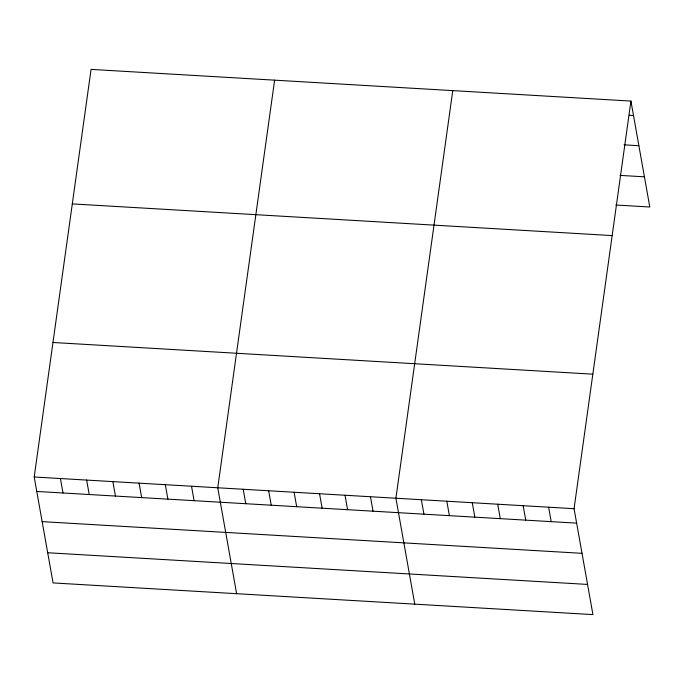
<?xml version="1.0" encoding="UTF-8"?>
<svg xmlns="http://www.w3.org/2000/svg" width="684" height="684" viewBox="0 0 684 684"><rect width="100%" height="100%" fill="white"/><g stroke="black" fill="none" stroke-linecap="round" stroke-linejoin="round"><path stroke-width="1.03" d="M630.93 101.078L574.064 508.691L592.934 614.608L53.07 582.922L34.2 476.996L91.066 69.392L630.93 101.078L649.8 207.004L615.865 205.012M274.617 80.165L217.751 487.769L236.621 593.695M452.774 90.621L395.908 498.226L414.778 604.152M629.263 115.28L633.504 115.528M624.039 144.837L638.882 145.709M620.029 175.386L644.422 176.814M72.299 203.9L612.163 235.587M52.967 342.487L592.831 374.174M34.2 476.996L574.064 508.691M36.774 491.445L576.638 523.132M42.151 521.635L582.016 553.322M47.692 552.74L587.556 584.427M548.619 507.195L551.193 521.644M523.166 505.698L525.74 520.148M497.713 504.202L500.286 518.652M472.259 502.714L474.833 517.155M446.814 501.218L449.388 515.668M421.361 499.722L423.935 514.171M370.463 496.738L373.036 511.187M345.01 495.242L347.583 509.691M319.556 493.745L322.13 508.195M294.111 492.258L296.685 506.699M268.658 490.761L271.232 505.211M243.205 489.265L245.778 503.715M191.529 486.23L194.102 500.679M165.314 484.691L167.888 499.14M139.091 483.152L141.665 497.601M112.869 481.613L115.442 496.062M86.646 480.074L89.219 494.523M60.423 478.535L62.996 492.984"/></g></svg>
